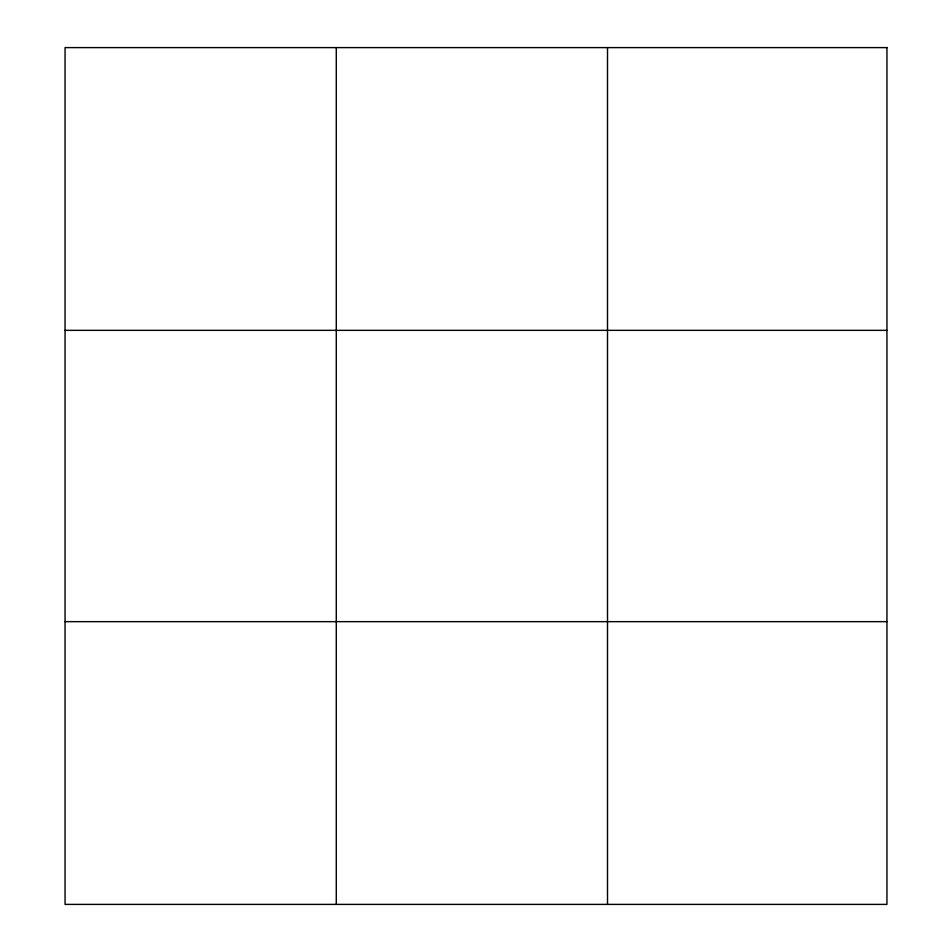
<?xml version="1.0" encoding="UTF-8"?>
<svg xmlns="http://www.w3.org/2000/svg" width="952" height="952" viewBox="0 0 952 952"><rect width="100%" height="100%" fill="white"/><g stroke="black" fill="none" stroke-linecap="round" stroke-linejoin="round"><path stroke-width="1.43" d="M336.282 47.6L336.282 904.4M607.507 47.6L607.507 904.4M65.057 330.344L886.943 330.344M65.057 621.656L886.943 621.656M886.943 47.6L886.943 904.4L65.057 904.4L65.057 47.6L886.943 47.6"/></g></svg>
